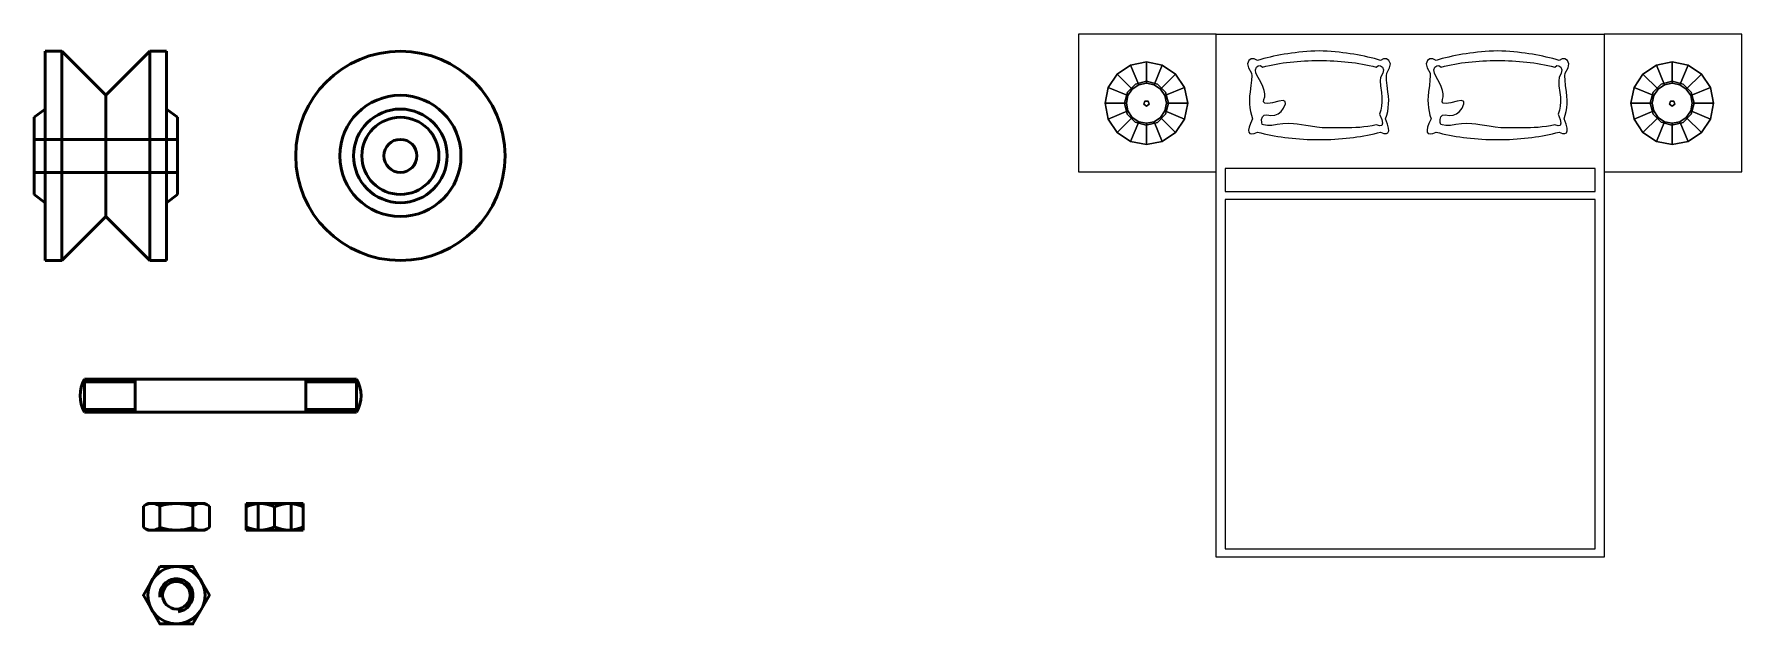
# Model space of a CAD drawing. Header units: millimetres. Extents: x 3377 to 3997, y 977 to 1191.
import ezdxf

# ---------------------------------------------------------------- set-up
doc = ezdxf.new("R2010")
doc.units = ezdxf.units.MM
doc.layers.add('contorno', color=5, linetype='Continuous', lineweight=50)
doc.layers.add('Objetos', color=34, linetype='Continuous', lineweight=13)

msp = doc.modelspace()

# ---------------------------------------------------------------- linework, layer by layer
at = {"layer": 'contorno'}
for p, q in [((3381.01, 1146.87), (3381.01, 1184.87)), ((3381.01, 1184.87), (3387.01, 1184.87)), ((3387.01, 1146.87), (3387.01, 1184.87)), ((3387.01, 1184.87), (3403.01, 1168.87)), ((3419.01, 1184.87), (3403.01, 1168.87)), ((3419.01, 1146.87), (3419.01, 1184.87)), ((3425.01, 1184.87), (3419.01, 1184.87)), ((3425.01, 1146.87), (3425.01, 1184.87)), ((3403.01, 1168.87), (3403.01, 1124.87)), ((3377.01, 1160.87), (3381.01, 1163.87)), ((3377.01, 1146.87), (3377.01, 1160.87)), ((3429.01, 1160.87), (3425.01, 1163.87)), ((3429.01, 1146.87), (3429.01, 1160.87)), ((3429.01, 1152.87), (3377.01, 1152.87)), ((3425.01, 1151.87), (3425.01, 1108.87)), ((3377.01, 1146.87), (3377.01, 1132.87)), ((3381.01, 1146.87), (3381.01, 1108.87)), ((3387.01, 1146.87), (3387.01, 1108.87)), ((3419.01, 1146.87), (3419.01, 1108.87)), ((3429.01, 1146.87), (3429.01, 1132.87)), ((3429.01, 1140.87), (3377.01, 1140.87)), ((3377.01, 1132.87), (3381.01, 1129.87)), ((3429.01, 1132.87), (3425.01, 1129.87)), ((3387.01, 1108.87), (3403.01, 1124.87)), ((3419.01, 1108.87), (3403.01, 1124.87)), ((3381.01, 1108.87), (3387.01, 1108.87)), ((3425.01, 1108.87), (3419.01, 1108.87)), ((3395.3, 1065.76), (3494.08, 1065.76)), ((3395.3, 1065.76), (3395.3, 1053.76)), ((3413.69, 1064.76), (3395.3, 1064.76)), ((3413.69, 1053.76), (3413.69, 1065.76)), ((3475.69, 1053.76), (3475.69, 1065.76)), ((3475.69, 1064.76), (3494.08, 1064.76)), ((3494.08, 1065.76), (3494.08, 1053.76)), ((3413.69, 1054.76), (3395.3, 1054.76)), ((3475.69, 1054.76), (3494.08, 1054.76)), ((3395.3, 1053.76), (3494.08, 1053.76)), ((3416.65, 1019.69), (3418.18, 1020.57)), ((3416.65, 1011.86), (3416.65, 1019.69)), ((3418.18, 1020.57), (3428.65, 1020.57)), ((3422.65, 1011.86), (3422.65, 1019.69)), ((3439.11, 1020.57), (3428.65, 1020.57)), ((3434.65, 1011.86), (3434.65, 1019.69)), ((3440.65, 1019.69), (3439.11, 1020.57)), ((3440.65, 1011.86), (3440.65, 1019.69)), ((3453.93, 1020.57), (3474.72, 1020.57)), ((3453.93, 1010.97), (3453.93, 1020.57)), ((3458.33, 1010.97), (3458.33, 1020.57)), ((3464.33, 1012.16), (3464.33, 1019.39)), ((3470.33, 1010.97), (3470.33, 1020.57)), ((3474.72, 1010.97), (3474.72, 1020.57)), ((3416.65, 1011.86), (3417.41, 1011.42)), ((3417.41, 1011.42), (3418.18, 1010.97)), ((3418.18, 1010.97), (3428.65, 1010.97)), ((3439.11, 1010.97), (3428.65, 1010.97)), ((3440.65, 1011.86), (3439.11, 1010.97)), ((3453.93, 1010.97), (3474.72, 1010.97))]:
    msp.add_line(p, q, dxfattribs=at)
msp.add_lwpolyline([(3422.65, 997.69), (3416.65, 987.29), (3422.65, 976.9), (3434.65, 976.9), (3440.65, 987.29), (3434.65, 997.69)], close=True, dxfattribs=at)
for centre, radius in [((3509.99, 1146.87), 38), ((3509.99, 1146.87), 22), ((3509.99, 1146.87), 17), ((3509.99, 1146.87), 14), ((3509.99, 1146.87), 6), ((3428.65, 987.29), 10.39), ((3428.65, 987.29), 5)]:
    msp.add_circle(centre, radius, dxfattribs=at)
for centre, radius, start, end in [((3405.69, 1059.76), 12, 150, 210), ((3483.69, 1059.76), 12, 330, 30), ((3419.65, 1015.38), 5.25, 98.38933, 115.16798), ((3419.65, 1015.38), 5.25, 55.16798, 81.61067), ((3428.65, 999.79), 20.78, 73.22135, 106.77865), ((3437.65, 1015.38), 5.25, 98.38933, 124.83202), ((3437.65, 1015.38), 5.25, 64.83202, 81.61067), ((3459.13, 1008.57), 12, 64.34109, 115.65891), ((3469.52, 1008.57), 12, 64.34109, 115.65891), ((3419.65, 1016.17), 5.25, 244.83202, 261.61067), ((3419.65, 1016.17), 5.25, 278.38933, 304.83202), ((3428.65, 1031.76), 20.78, 253.22135, 286.77865), ((3437.65, 1016.17), 5.25, 235.16798, 261.61067), ((3437.65, 1016.17), 5.25, 278.38933, 295.16798), ((3459.13, 1022.97), 12, 244.34109, 295.65891), ((3469.52, 1022.97), 12, 244.34109, 295.65891), ((3428.65, 987.29), 6, 276.12736, 186.12736)]:
    msp.add_arc(centre, radius, start, end, dxfattribs=at)
at = {"layer": 'Objetos'}
for p, q in [((3806.16, 1191.08), (3756.16, 1191.08)), ((3756.16, 1191.08), (3756.16, 1141.08)), ((3806.16, 1001.08), (3806.16, 1191.08)), ((3806.16, 1191.08), (3947.06, 1191.08)), ((3806.16, 1141.08), (3806.16, 1191.08)), ((3947.06, 1191.08), (3947.06, 1141.08)), ((3997.06, 1191.08), (3947.06, 1191.08)), ((3947.06, 1191.08), (3947.06, 1001.08)), ((3997.06, 1141.08), (3997.06, 1191.08)), ((3834.86, 1184.32), (3833.5, 1184.14)), ((3836.25, 1184.48), (3834.86, 1184.32)), ((3837.66, 1184.62), (3836.25, 1184.48)), ((3839.09, 1184.74), (3837.66, 1184.62)), ((3840.55, 1184.85), (3839.09, 1184.74)), ((3842.04, 1184.94), (3840.55, 1184.85)), ((3843.55, 1185.02), (3842.04, 1184.94)), ((3845.04, 1184.94), (3843.55, 1185.02)), ((3846.52, 1184.85), (3845.04, 1184.94)), ((3847.97, 1184.74), (3846.52, 1184.85)), ((3849.4, 1184.62), (3847.97, 1184.74)), ((3850.81, 1184.48), (3849.4, 1184.62)), ((3852.19, 1184.32), (3850.81, 1184.48)), ((3853.55, 1184.14), (3852.19, 1184.32)), ((3899.67, 1184.32), (3898.31, 1184.14)), ((3901.05, 1184.48), (3899.67, 1184.32)), ((3902.47, 1184.62), (3901.05, 1184.48)), ((3903.9, 1184.74), (3902.47, 1184.62)), ((3905.36, 1184.85), (3903.9, 1184.74)), ((3906.84, 1184.94), (3905.36, 1184.85)), ((3908.35, 1185.02), (3906.84, 1184.94)), ((3909.85, 1184.94), (3908.35, 1185.02)), ((3911.33, 1184.85), (3909.85, 1184.94)), ((3912.78, 1184.74), (3911.33, 1184.85)), ((3914.21, 1184.62), (3912.78, 1184.74)), ((3915.62, 1184.48), (3914.21, 1184.62)), ((3917, 1184.32), (3915.62, 1184.48)), ((3918.36, 1184.14), (3917, 1184.32)), ((3818.05, 1181.45), (3817.62, 1180.33)), ((3817.62, 1180.33), (3817.95, 1178.83)), ((3817.95, 1178.83), (3819.05, 1176.96)), ((3818.92, 1182.05), (3818.05, 1181.45)), ((3820, 1182.08), (3818.92, 1182.05)), ((3821.24, 1181.52), (3820, 1182.08)), ((3820.41, 1178.12), (3820.8, 1179.08)), ((3820.61, 1176.87), (3820.41, 1178.12)), ((3820.8, 1179.08), (3821.48, 1179.6)), ((3822.36, 1181.85), (3821.24, 1181.52)), ((3821.48, 1179.6), (3822.25, 1179.63)), ((3822.25, 1179.63), (3823.05, 1179.14)), ((3823.49, 1182.17), (3822.36, 1181.85)), ((3823.05, 1179.14), (3824.27, 1179.44)), ((3824.66, 1182.47), (3823.49, 1182.17)), ((3824.27, 1179.44), (3825.5, 1179.71)), ((3825.85, 1182.76), (3824.66, 1182.47)), ((3825.5, 1179.71), (3826.74, 1179.96)), ((3827.06, 1183.03), (3825.85, 1182.76)), ((3826.74, 1179.96), (3827.99, 1180.2)), ((3828.3, 1183.28), (3827.06, 1183.03)), ((3827.99, 1180.2), (3829.24, 1180.41)), ((3829.56, 1183.52), (3828.3, 1183.28)), ((3829.24, 1180.41), (3830.5, 1180.61)), ((3830.85, 1183.75), (3829.56, 1183.52)), ((3830.5, 1180.61), (3831.77, 1180.78)), ((3832.16, 1183.95), (3830.85, 1183.75)), ((3831.77, 1180.78), (3833.04, 1180.94)), ((3833.5, 1184.14), (3832.16, 1183.95)), ((3833.04, 1180.94), (3834.33, 1181.08)), ((3834.33, 1181.08), (3835.62, 1181.19)), ((3835.62, 1181.19), (3836.92, 1181.29)), ((3836.92, 1181.29), (3838.23, 1181.37)), ((3838.23, 1181.37), (3839.54, 1181.44)), ((3839.54, 1181.44), (3840.87, 1181.48)), ((3840.87, 1181.48), (3842.2, 1181.51)), ((3842.2, 1181.51), (3843.55, 1181.52)), ((3843.55, 1181.52), (3844.9, 1181.51)), ((3844.9, 1181.51), (3846.25, 1181.48)), ((3846.25, 1181.48), (3847.58, 1181.44)), ((3847.58, 1181.44), (3848.91, 1181.37)), ((3848.91, 1181.37), (3850.23, 1181.29)), ((3850.23, 1181.29), (3851.55, 1181.19)), ((3851.55, 1181.19), (3852.85, 1181.08)), ((3852.85, 1181.08), (3854.15, 1180.94)), ((3854.89, 1183.95), (3853.55, 1184.14)), ((3854.15, 1180.94), (3855.44, 1180.78)), ((3856.2, 1183.75), (3854.89, 1183.95)), ((3855.44, 1180.78), (3856.73, 1180.61)), ((3857.5, 1183.52), (3856.2, 1183.75)), ((3856.73, 1180.61), (3858, 1180.41)), ((3858.77, 1183.28), (3857.5, 1183.52)), ((3858, 1180.41), (3859.27, 1180.2)), ((3860.01, 1183.03), (3858.77, 1183.28)), ((3859.27, 1180.2), (3860.54, 1179.96)), ((3861.24, 1182.76), (3860.01, 1183.03)), ((3860.54, 1179.96), (3861.79, 1179.71)), ((3862.44, 1182.47), (3861.24, 1182.76)), ((3861.79, 1179.71), (3863.04, 1179.44)), ((3863.62, 1182.17), (3862.44, 1182.47)), ((3863.04, 1179.44), (3864.29, 1179.14)), ((3864.78, 1181.85), (3863.62, 1182.17)), ((3864.29, 1179.14), (3865.08, 1179.63)), ((3865.91, 1181.52), (3864.78, 1181.85)), ((3865.08, 1179.63), (3865.83, 1179.6)), ((3865.83, 1179.6), (3866.54, 1179.08)), ((3866.97, 1182.08), (3865.91, 1181.52)), ((3866.54, 1179.08), (3866.92, 1178.12)), ((3866.92, 1178.12), (3866.7, 1176.87)), ((3867.98, 1182.05), (3866.97, 1182.08)), ((3868.91, 1181.45), (3867.98, 1182.05)), ((3868.1, 1176.96), (3869.16, 1178.83)), ((3869.44, 1180.33), (3868.91, 1181.45)), ((3869.16, 1178.83), (3869.44, 1180.33)), ((3882.86, 1181.45), (3882.43, 1180.33)), ((3882.43, 1180.33), (3882.76, 1178.83)), ((3882.76, 1178.83), (3883.86, 1176.96)), ((3883.73, 1182.05), (3882.86, 1181.45)), ((3884.81, 1182.08), (3883.73, 1182.05)), ((3886.05, 1181.52), (3884.81, 1182.08)), ((3885.22, 1178.12), (3885.61, 1179.08)), ((3885.42, 1176.87), (3885.22, 1178.12)), ((3885.61, 1179.08), (3886.29, 1179.6)), ((3887.16, 1181.85), (3886.05, 1181.52)), ((3886.29, 1179.6), (3887.06, 1179.63)), ((3887.06, 1179.63), (3887.86, 1179.14)), ((3888.3, 1182.17), (3887.16, 1181.85)), ((3887.86, 1179.14), (3889.08, 1179.44)), ((3889.47, 1182.47), (3888.3, 1182.17)), ((3889.08, 1179.44), (3890.31, 1179.71)), ((3890.66, 1182.76), (3889.47, 1182.47)), ((3890.31, 1179.71), (3891.55, 1179.96)), ((3891.87, 1183.03), (3890.66, 1182.76)), ((3891.55, 1179.96), (3892.79, 1180.2)), ((3893.11, 1183.28), (3891.87, 1183.03)), ((3892.79, 1180.2), (3894.05, 1180.41)), ((3894.37, 1183.52), (3893.11, 1183.28)), ((3894.05, 1180.41), (3895.31, 1180.61)), ((3895.66, 1183.75), (3894.37, 1183.52)), ((3895.31, 1180.61), (3896.57, 1180.78)), ((3896.97, 1183.95), (3895.66, 1183.75)), ((3896.57, 1180.78), (3897.85, 1180.94)), ((3898.31, 1184.14), (3896.97, 1183.95)), ((3897.85, 1180.94), (3899.13, 1181.08)), ((3899.13, 1181.08), (3900.43, 1181.19)), ((3900.43, 1181.19), (3901.73, 1181.29)), ((3901.73, 1181.29), (3903.03, 1181.37)), ((3903.03, 1181.37), (3904.35, 1181.44)), ((3904.35, 1181.44), (3905.68, 1181.48)), ((3905.68, 1181.48), (3907.01, 1181.51)), ((3907.01, 1181.51), (3908.35, 1181.52)), ((3908.35, 1181.52), (3909.71, 1181.51)), ((3909.71, 1181.51), (3911.05, 1181.48)), ((3911.05, 1181.48), (3912.39, 1181.44)), ((3912.39, 1181.44), (3913.72, 1181.37)), ((3913.72, 1181.37), (3915.04, 1181.29)), ((3915.04, 1181.29), (3916.36, 1181.19)), ((3916.36, 1181.19), (3917.66, 1181.08)), ((3917.66, 1181.08), (3918.96, 1180.94)), ((3919.7, 1183.95), (3918.36, 1184.14)), ((3918.96, 1180.94), (3920.25, 1180.78)), ((3921.01, 1183.75), (3919.7, 1183.95)), ((3920.25, 1180.78), (3921.53, 1180.61)), ((3922.31, 1183.52), (3921.01, 1183.75)), ((3921.53, 1180.61), (3922.81, 1180.41)), ((3923.57, 1183.28), (3922.31, 1183.52)), ((3922.81, 1180.41), (3924.08, 1180.2)), ((3924.82, 1183.03), (3923.57, 1183.28)), ((3924.08, 1180.2), (3925.35, 1179.96)), ((3926.05, 1182.76), (3924.82, 1183.03)), ((3925.35, 1179.96), (3926.6, 1179.71)), ((3927.25, 1182.47), (3926.05, 1182.76)), ((3926.6, 1179.71), (3927.85, 1179.44)), ((3928.43, 1182.17), (3927.25, 1182.47)), ((3927.85, 1179.44), (3929.1, 1179.14)), ((3929.59, 1181.85), (3928.43, 1182.17)), ((3929.1, 1179.14), (3929.89, 1179.63)), ((3930.72, 1181.52), (3929.59, 1181.85)), ((3929.89, 1179.63), (3930.64, 1179.6)), ((3930.64, 1179.6), (3931.35, 1179.08)), ((3931.78, 1182.08), (3930.72, 1181.52)), ((3931.35, 1179.08), (3931.73, 1178.12)), ((3931.73, 1178.12), (3931.51, 1176.87)), ((3932.79, 1182.05), (3931.78, 1182.08)), ((3933.72, 1181.45), (3932.79, 1182.05)), ((3932.91, 1176.96), (3933.97, 1178.83)), ((3934.25, 1180.33), (3933.72, 1181.45)), ((3933.97, 1178.83), (3934.25, 1180.33)), ((3818.81, 1172.47), (3818.49, 1170.08)), ((3819.01, 1174.41), (3818.81, 1172.47)), ((3819.09, 1175.9), (3819.01, 1174.41)), ((3819.05, 1176.96), (3819.09, 1175.9)), ((3821.43, 1175.33), (3820.61, 1176.87)), ((3822.4, 1173.62), (3821.43, 1175.33)), ((3823.12, 1172.06), (3822.4, 1173.62)), ((3823.59, 1170.65), (3823.12, 1172.06)), ((3865.91, 1175.33), (3865.77, 1174.14)), ((3865.77, 1174.14), (3865.85, 1172.31)), ((3865.85, 1172.31), (3866.16, 1169.83)), ((3866.7, 1176.87), (3865.91, 1175.33)), ((3867.99, 1175.9), (3868.1, 1176.96)), ((3868.04, 1174.41), (3867.99, 1175.9)), ((3868.22, 1172.47), (3868.04, 1174.41)), ((3868.54, 1170.08), (3868.22, 1172.47)), ((3883.62, 1172.47), (3883.3, 1170.08)), ((3883.82, 1174.41), (3883.62, 1172.47)), ((3883.9, 1175.9), (3883.82, 1174.41)), ((3883.86, 1176.96), (3883.9, 1175.9)), ((3886.24, 1175.33), (3885.42, 1176.87)), ((3887.21, 1173.62), (3886.24, 1175.33)), ((3887.93, 1172.06), (3887.21, 1173.62)), ((3888.4, 1170.65), (3887.93, 1172.06)), ((3930.72, 1175.33), (3930.58, 1174.14)), ((3930.58, 1174.14), (3930.66, 1172.31)), ((3930.66, 1172.31), (3930.97, 1169.83)), ((3931.51, 1176.87), (3930.72, 1175.33)), ((3932.8, 1175.9), (3932.91, 1176.96)), ((3932.85, 1174.41), (3932.8, 1175.9)), ((3933.03, 1172.47), (3932.85, 1174.41)), ((3933.35, 1170.08), (3933.03, 1172.47)), ((3818.33, 1168.6), (3818.26, 1167.14)), ((3818.26, 1167.14), (3818.3, 1165.72)), ((3818.3, 1165.72), (3818.43, 1164.32)), ((3818.49, 1170.08), (3818.33, 1168.6)), ((3823.38, 1166.46), (3823.55, 1167.33)), ((3823.83, 1165.96), (3823.38, 1166.46)), ((3823.55, 1167.33), (3823.81, 1168.29)), ((3823.82, 1169.39), (3823.59, 1170.65)), ((3823.81, 1168.29), (3823.82, 1169.39)), ((3824.91, 1165.83), (3823.83, 1165.96)), ((3826.61, 1166.08), (3824.91, 1165.83)), ((3828.93, 1166.71), (3826.61, 1166.08)), ((3830.47, 1166.97), (3828.93, 1166.71)), ((3831.28, 1166.63), (3830.47, 1166.97)), ((3830.67, 1164.21), (3831.34, 1165.71)), ((3831.34, 1165.71), (3831.28, 1166.63)), ((3866.16, 1169.83), (3866.35, 1168.17)), ((3866.38, 1166.55), (3866.26, 1164.97)), ((3866.35, 1168.17), (3866.38, 1166.55)), ((3868.73, 1168.6), (3868.54, 1170.08)), ((3868.69, 1164.32), (3868.81, 1165.72)), ((3868.82, 1167.14), (3868.73, 1168.6)), ((3868.81, 1165.72), (3868.82, 1167.14)), ((3883.14, 1168.6), (3883.07, 1167.14)), ((3883.07, 1167.14), (3883.11, 1165.72)), ((3883.11, 1165.72), (3883.24, 1164.32)), ((3883.3, 1170.08), (3883.14, 1168.6)), ((3888.19, 1166.46), (3888.36, 1167.33)), ((3888.64, 1165.96), (3888.19, 1166.46)), ((3888.36, 1167.33), (3888.62, 1168.29)), ((3888.63, 1169.39), (3888.4, 1170.65)), ((3888.62, 1168.29), (3888.63, 1169.39)), ((3889.72, 1165.83), (3888.64, 1165.96)), ((3891.42, 1166.08), (3889.72, 1165.83)), ((3893.73, 1166.71), (3891.42, 1166.08)), ((3895.28, 1166.97), (3893.73, 1166.71)), ((3896.09, 1166.63), (3895.28, 1166.97)), ((3895.48, 1164.21), (3896.15, 1165.71)), ((3896.15, 1165.71), (3896.09, 1166.63)), ((3930.97, 1169.83), (3931.16, 1168.17)), ((3931.19, 1166.55), (3931.07, 1164.97)), ((3931.16, 1168.17), (3931.19, 1166.55)), ((3933.54, 1168.6), (3933.35, 1170.08)), ((3933.5, 1164.32), (3933.62, 1165.72)), ((3933.63, 1167.14), (3933.54, 1168.6)), ((3933.62, 1165.72), (3933.63, 1167.14)), ((3818.43, 1164.32), (3818.66, 1162.94)), ((3818.66, 1162.94), (3819, 1161.6)), ((3819.43, 1160.27), (3818.66, 1158.6)), ((3819, 1161.6), (3819.43, 1160.27)), ((3822.68, 1160.02), (3822.97, 1161.06)), ((3822.71, 1158.94), (3822.68, 1160.02)), ((3822.97, 1161.06), (3823.59, 1161.65)), ((3823.59, 1161.65), (3824.55, 1161.77)), ((3824.55, 1161.77), (3826.08, 1161.51)), ((3826.08, 1161.51), (3827.45, 1161.62)), ((3827.45, 1161.62), (3828.67, 1162.11)), ((3828.67, 1162.11), (3829.74, 1162.97)), ((3829.74, 1162.97), (3830.67, 1164.21)), ((3865.98, 1163.44), (3865.54, 1161.96)), ((3865.54, 1161.96), (3866.3, 1160.04)), ((3866.26, 1164.97), (3865.98, 1163.44)), ((3866.3, 1160.04), (3866.57, 1158.7)), ((3867.73, 1160.27), (3868.15, 1161.6)), ((3867.73, 1160.27), (3867.73, 1160.27)), ((3868.4, 1158.43), (3867.73, 1160.27)), ((3868.15, 1161.6), (3868.48, 1162.94)), ((3868.48, 1162.94), (3868.69, 1164.32)), ((3883.24, 1164.32), (3883.47, 1162.94)), ((3884.24, 1160.27), (3883.46, 1158.6)), ((3883.47, 1162.94), (3883.81, 1161.6)), ((3883.81, 1161.6), (3884.24, 1160.27)), ((3887.49, 1160.02), (3887.78, 1161.06)), ((3887.51, 1158.94), (3887.49, 1160.02)), ((3887.78, 1161.06), (3888.4, 1161.65)), ((3888.4, 1161.65), (3889.36, 1161.77)), ((3889.36, 1161.77), (3890.89, 1161.51)), ((3890.89, 1161.51), (3892.26, 1161.62)), ((3892.26, 1161.62), (3893.48, 1162.11)), ((3893.48, 1162.11), (3894.55, 1162.97)), ((3894.55, 1162.97), (3895.48, 1164.21)), ((3930.79, 1163.44), (3930.35, 1161.96)), ((3930.35, 1161.96), (3931.11, 1160.04)), ((3931.07, 1164.97), (3930.79, 1163.44)), ((3931.11, 1160.04), (3931.37, 1158.7)), ((3932.53, 1160.27), (3932.96, 1161.6)), ((3933.21, 1158.43), (3932.53, 1160.27)), ((3932.53, 1160.27), (3932.53, 1160.27)), ((3932.96, 1161.6), (3933.28, 1162.94)), ((3933.28, 1162.94), (3933.5, 1164.32)), ((3818.17, 1157.24), (3817.96, 1156.18)), ((3817.96, 1156.18), (3818.04, 1155.44)), ((3818.04, 1155.44), (3818.4, 1155)), ((3818.66, 1158.6), (3818.17, 1157.24)), ((3818.4, 1155), (3819.06, 1154.87)), ((3819.06, 1154.87), (3820, 1155.04)), ((3820, 1155.04), (3821.24, 1155.52)), ((3821.24, 1155.52), (3822.42, 1155.21)), ((3822.42, 1155.21), (3823.61, 1154.92)), ((3822.94, 1158.3), (3822.71, 1158.94)), ((3823.43, 1158.09), (3822.94, 1158.3)), ((3824.8, 1157.85), (3823.43, 1158.09)), ((3823.61, 1154.92), (3824.82, 1154.65)), ((3826.44, 1157.9), (3824.8, 1157.85)), ((3824.82, 1154.65), (3826.05, 1154.39)), ((3826.05, 1154.39), (3827.29, 1154.15)), ((3828.36, 1158.21), (3826.44, 1157.9)), ((3827.29, 1154.15), (3828.56, 1153.94)), ((3830.43, 1158.53), (3828.36, 1158.21)), ((3828.56, 1153.94), (3829.83, 1153.74)), ((3829.83, 1153.74), (3831.13, 1153.55)), ((3832.38, 1158.6), (3830.43, 1158.53)), ((3831.13, 1153.55), (3832.44, 1153.39)), ((3834.24, 1158.46), (3832.38, 1158.6)), ((3832.44, 1153.39), (3833.77, 1153.25)), ((3835.65, 1158.34), (3834.24, 1158.46)), ((3837.17, 1158.17), (3835.65, 1158.34)), ((3838.79, 1157.94), (3837.17, 1158.17)), ((3840.48, 1157.65), (3838.79, 1157.94)), ((3842.69, 1157.29), (3840.48, 1157.65)), ((3844.69, 1157.09), (3842.69, 1157.29)), ((3846.48, 1157.02), (3844.69, 1157.09)), ((3848.06, 1157.02), (3846.48, 1157.02)), ((3849.61, 1157.03), (3848.06, 1157.02)), ((3851.12, 1157.03), (3849.61, 1157.03)), ((3852.61, 1157.04), (3851.12, 1157.03)), ((3854.06, 1157.06), (3852.61, 1157.04)), ((3853.37, 1153.25), (3854.7, 1153.39)), ((3855.48, 1157.09), (3854.06, 1157.06)), ((3854.7, 1153.39), (3856.02, 1153.55)), ((3856.9, 1157.14), (3855.48, 1157.09)), ((3856.02, 1153.55), (3857.31, 1153.74)), ((3858.33, 1157.23), (3856.9, 1157.14)), ((3857.31, 1153.74), (3858.59, 1153.94)), ((3859.79, 1157.38), (3858.33, 1157.23)), ((3858.59, 1153.94), (3859.86, 1154.15)), ((3861.27, 1157.56), (3859.79, 1157.38)), ((3859.86, 1154.15), (3861.1, 1154.39)), ((3861.1, 1154.39), (3862.33, 1154.65)), ((3862.77, 1157.8), (3861.27, 1157.56)), ((3862.33, 1154.65), (3863.54, 1154.92)), ((3864.29, 1158.09), (3862.77, 1157.8)), ((3863.54, 1154.92), (3864.74, 1155.21)), ((3865.56, 1157.73), (3864.29, 1158.09)), ((3864.74, 1155.21), (3865.91, 1155.52)), ((3866.32, 1157.93), (3865.56, 1157.73)), ((3865.91, 1155.52), (3867.12, 1155.05)), ((3866.57, 1158.7), (3866.32, 1157.93)), ((3867.12, 1155.05), (3868, 1154.95)), ((3868, 1154.95), (3868.57, 1155.24)), ((3868.77, 1156.98), (3868.4, 1158.43)), ((3868.57, 1155.24), (3868.83, 1155.92)), ((3868.83, 1155.92), (3868.77, 1156.98)), ((3882.97, 1157.24), (3882.77, 1156.18)), ((3882.77, 1156.18), (3882.85, 1155.44)), ((3882.85, 1155.44), (3883.21, 1155)), ((3883.46, 1158.6), (3882.97, 1157.24)), ((3883.21, 1155), (3883.87, 1154.87)), ((3883.87, 1154.87), (3884.81, 1155.04)), ((3884.81, 1155.04), (3886.05, 1155.52)), ((3886.05, 1155.52), (3887.23, 1155.21)), ((3887.23, 1155.21), (3888.42, 1154.92)), ((3887.75, 1158.3), (3887.51, 1158.94)), ((3888.24, 1158.09), (3887.75, 1158.3)), ((3889.61, 1157.85), (3888.24, 1158.09)), ((3888.42, 1154.92), (3889.63, 1154.65)), ((3891.25, 1157.9), (3889.61, 1157.85)), ((3889.63, 1154.65), (3890.86, 1154.39)), ((3890.86, 1154.39), (3892.1, 1154.15)), ((3893.17, 1158.21), (3891.25, 1157.9)), ((3892.1, 1154.15), (3893.36, 1153.94)), ((3895.24, 1158.53), (3893.17, 1158.21)), ((3893.36, 1153.94), (3894.64, 1153.74)), ((3894.64, 1153.74), (3895.94, 1153.55)), ((3897.19, 1158.6), (3895.24, 1158.53)), ((3895.94, 1153.55), (3897.25, 1153.39)), ((3899.04, 1158.46), (3897.19, 1158.6)), ((3897.25, 1153.39), (3898.58, 1153.25)), ((3900.46, 1158.34), (3899.04, 1158.46)), ((3901.98, 1158.17), (3900.46, 1158.34)), ((3903.6, 1157.94), (3901.98, 1158.17)), ((3905.29, 1157.65), (3903.6, 1157.94)), ((3907.5, 1157.29), (3905.29, 1157.65)), ((3909.5, 1157.09), (3907.5, 1157.29)), ((3911.29, 1157.02), (3909.5, 1157.09)), ((3912.87, 1157.02), (3911.29, 1157.02)), ((3914.42, 1157.03), (3912.87, 1157.02)), ((3915.93, 1157.03), (3914.42, 1157.03)), ((3917.41, 1157.04), (3915.93, 1157.03)), ((3918.87, 1157.06), (3917.41, 1157.04)), ((3918.18, 1153.25), (3919.51, 1153.39)), ((3920.29, 1157.09), (3918.87, 1157.06)), ((3919.51, 1153.39), (3920.83, 1153.55)), ((3921.7, 1157.14), (3920.29, 1157.09)), ((3920.83, 1153.55), (3922.12, 1153.74)), ((3923.14, 1157.23), (3921.7, 1157.14)), ((3922.12, 1153.74), (3923.4, 1153.94)), ((3924.6, 1157.38), (3923.14, 1157.23)), ((3923.4, 1153.94), (3924.67, 1154.15)), ((3926.08, 1157.56), (3924.6, 1157.38)), ((3924.67, 1154.15), (3925.91, 1154.39)), ((3925.91, 1154.39), (3927.14, 1154.65)), ((3927.58, 1157.8), (3926.08, 1157.56)), ((3927.14, 1154.65), (3928.35, 1154.92)), ((3929.1, 1158.09), (3927.58, 1157.8)), ((3928.35, 1154.92), (3929.54, 1155.21)), ((3930.37, 1157.73), (3929.1, 1158.09)), ((3929.54, 1155.21), (3930.72, 1155.52)), ((3931.13, 1157.93), (3930.37, 1157.73)), ((3930.72, 1155.52), (3931.93, 1155.05)), ((3931.37, 1158.7), (3931.13, 1157.93)), ((3931.93, 1155.05), (3932.81, 1154.95)), ((3932.81, 1154.95), (3933.38, 1155.24)), ((3933.58, 1156.98), (3933.21, 1158.43)), ((3933.38, 1155.24), (3933.64, 1155.92)), ((3933.64, 1155.92), (3933.58, 1156.98)), ((3833.77, 1153.25), (3835.12, 1153.12)), ((3835.12, 1153.12), (3836.48, 1153.02)), ((3836.48, 1153.02), (3837.86, 1152.93)), ((3837.86, 1152.93), (3839.26, 1152.86)), ((3839.26, 1152.86), (3840.67, 1152.81)), ((3840.67, 1152.81), (3842.1, 1152.79)), ((3842.1, 1152.79), (3843.55, 1152.78)), ((3843.55, 1152.78), (3845, 1152.79)), ((3845, 1152.79), (3846.44, 1152.81)), ((3846.44, 1152.81), (3847.86, 1152.86)), ((3847.86, 1152.86), (3849.27, 1152.93)), ((3849.27, 1152.93), (3850.65, 1153.02)), ((3850.65, 1153.02), (3852.02, 1153.12)), ((3852.02, 1153.12), (3853.37, 1153.25)), ((3898.58, 1153.25), (3899.93, 1153.12)), ((3899.93, 1153.12), (3901.29, 1153.02)), ((3901.29, 1153.02), (3902.67, 1152.93)), ((3902.67, 1152.93), (3904.06, 1152.86)), ((3904.06, 1152.86), (3905.48, 1152.81)), ((3905.48, 1152.81), (3906.91, 1152.79)), ((3906.91, 1152.79), (3908.35, 1152.78)), ((3908.35, 1152.78), (3909.81, 1152.79)), ((3909.81, 1152.79), (3911.25, 1152.81)), ((3911.25, 1152.81), (3912.67, 1152.86)), ((3912.67, 1152.86), (3914.08, 1152.93)), ((3914.08, 1152.93), (3915.46, 1153.02)), ((3915.46, 1153.02), (3916.83, 1153.12)), ((3916.83, 1153.12), (3918.18, 1153.25)), ((3756.16, 1141.08), (3806.16, 1141.08)), ((3943.75, 1142.34), (3809.47, 1142.34)), ((3809.47, 1142.34), (3809.47, 1133.91)), ((3943.75, 1133.91), (3943.75, 1142.34)), ((3947.06, 1141.08), (3997.06, 1141.08)), ((3809.47, 1133.91), (3943.75, 1133.91)), ((3943.75, 1131.03), (3809.47, 1131.03)), ((3809.47, 1131.03), (3809.47, 1004.14)), ((3943.75, 1004.14), (3943.75, 1131.03)), ((3947.06, 1001.08), (3806.16, 1001.08)), ((3809.47, 1004.14), (3943.75, 1004.14))]:
    msp.add_line(p, q, dxfattribs=at)
for points in [[(3775.74, 1171.11, 32.49), (3770.27, 1176.58, 18), (3775.14, 1179.83, 18), (3778.1, 1172.68, 32.49)], [(3778.1, 1172.68, 32.49), (3775.14, 1179.83, 18), (3770.27, 1176.58, 18), (3775.74, 1171.11, 32.49)], [(3778.1, 1172.68, 32.49), (3775.14, 1179.83, 18), (3780.88, 1180.97, 18), (3780.88, 1173.23, 32.49)], [(3780.88, 1173.23, 32.49), (3780.88, 1180.97, 18), (3775.14, 1179.83, 18), (3778.1, 1172.68, 32.49)], [(3780.88, 1173.23, 32.49), (3780.88, 1180.97, 18), (3786.62, 1179.83, 18), (3783.65, 1172.68, 32.49)], [(3783.65, 1172.68, 32.49), (3786.62, 1179.83, 18), (3780.88, 1180.97, 18), (3780.88, 1173.23, 32.49)], [(3783.65, 1172.68, 32.49), (3786.62, 1179.83, 18), (3791.48, 1176.58, 18), (3786.01, 1171.11, 32.49)], [(3786.01, 1171.11, 32.49), (3791.48, 1176.58, 18), (3786.62, 1179.83, 18), (3783.65, 1172.68, 32.49)], [(3968.99, 1172.68, 32.49), (3966.03, 1179.83, 18), (3961.16, 1176.58, 18), (3966.64, 1171.11, 32.49)], [(3966.64, 1171.11, 32.49), (3961.16, 1176.58, 18), (3966.03, 1179.83, 18), (3968.99, 1172.68, 32.49)], [(3971.77, 1173.23, 32.49), (3971.77, 1180.97, 18), (3966.03, 1179.83, 18), (3968.99, 1172.68, 32.49)], [(3968.99, 1172.68, 32.49), (3966.03, 1179.83, 18), (3971.77, 1180.97, 18), (3971.77, 1173.23, 32.49)], [(3974.55, 1172.68, 32.49), (3977.51, 1179.83, 18), (3971.77, 1180.97, 18), (3971.77, 1173.23, 32.49)], [(3971.77, 1173.23, 32.49), (3971.77, 1180.97, 18), (3977.51, 1179.83, 18), (3974.55, 1172.68, 32.49)], [(3976.9, 1171.11, 32.49), (3982.38, 1176.58, 18), (3977.51, 1179.83, 18), (3974.55, 1172.68, 32.49)], [(3974.55, 1172.68, 32.49), (3977.51, 1179.83, 18), (3982.38, 1176.58, 18), (3976.9, 1171.11, 32.49)], [(3774.17, 1168.75, 32.49), (3767.02, 1171.71, 18), (3770.27, 1176.58, 18), (3775.74, 1171.11, 32.49)], [(3775.74, 1171.11, 32.49), (3770.27, 1176.58, 18), (3767.02, 1171.71, 18), (3774.17, 1168.75, 32.49)], [(3776.92, 1172.92, 3), (3773.97, 1170.02, 3), (3773.97, 1170.02), (3776.92, 1172.92)], [(3780.92, 1173.97, 3), (3776.92, 1172.92, 3), (3776.92, 1172.92), (3780.92, 1173.97)], [(3784.91, 1172.88, 3), (3780.92, 1173.97, 3), (3780.92, 1173.97), (3784.91, 1172.88)], [(3787.82, 1169.95, 3), (3784.91, 1172.88, 3), (3784.91, 1172.88), (3787.82, 1169.95)], [(3786.01, 1171.11, 32.49), (3791.48, 1176.58, 18), (3794.73, 1171.71, 18), (3787.58, 1168.75, 32.49)], [(3787.58, 1168.75, 32.49), (3794.73, 1171.71, 18), (3791.48, 1176.58, 18), (3786.01, 1171.11, 32.49)], [(3966.64, 1171.11, 32.49), (3961.16, 1176.58, 18), (3957.91, 1171.71, 18), (3965.06, 1168.75, 32.49)], [(3965.06, 1168.75, 32.49), (3957.91, 1171.71, 18), (3961.16, 1176.58, 18), (3966.64, 1171.11, 32.49)], [(3967.81, 1172.92, 3), (3964.87, 1170.02, 3), (3964.87, 1170.02), (3967.81, 1172.92)], [(3971.81, 1173.97, 3), (3967.81, 1172.92, 3), (3967.81, 1172.92), (3971.81, 1173.97)], [(3975.8, 1172.88, 3), (3971.81, 1173.97, 3), (3971.81, 1173.97), (3975.8, 1172.88)], [(3978.71, 1169.95, 3), (3975.8, 1172.88, 3), (3975.8, 1172.88), (3978.71, 1169.95)], [(3978.48, 1168.75, 32.49), (3985.63, 1171.71, 18), (3982.38, 1176.58, 18), (3976.9, 1171.11, 32.49)], [(3976.9, 1171.11, 32.49), (3982.38, 1176.58, 18), (3985.63, 1171.71, 18), (3978.48, 1168.75, 32.49)], [(3773.62, 1165.97, 32.49), (3765.88, 1165.97, 18), (3767.02, 1171.71, 18), (3774.17, 1168.75, 32.49)], [(3774.17, 1168.75, 32.49), (3767.02, 1171.71, 18), (3765.88, 1165.97, 18), (3773.62, 1165.97, 32.49)], [(3774.17, 1163.2, 32.49), (3767.02, 1160.23, 18), (3765.88, 1165.97, 18), (3773.62, 1165.97, 32.49)], [(3773.62, 1165.97, 32.49), (3765.88, 1165.97, 18), (3767.02, 1160.23, 18), (3774.17, 1163.2, 32.49)], [(3773.97, 1170.02, 3), (3772.88, 1166.03, 3), (3772.88, 1166.03), (3773.97, 1170.02)], [(3772.88, 1166.03, 3), (3773.92, 1162.03, 3), (3773.92, 1162.03), (3772.88, 1166.03)], [(3780.29, 1166.79, 20), (3779.92, 1165.67, 20), (3779.92, 1165.67, 3), (3780.29, 1166.79, 3)], [(3781.47, 1166.78, 20), (3780.29, 1166.79, 20), (3780.29, 1166.79, 3), (3781.47, 1166.78, 3)], [(3781.83, 1165.66, 20), (3781.47, 1166.78, 20), (3781.47, 1166.78, 3), (3781.83, 1165.66, 3)], [(3787.58, 1168.75, 32.49), (3794.73, 1171.71, 18), (3795.88, 1165.97, 18), (3788.14, 1165.97, 32.49)], [(3788.14, 1165.97, 32.49), (3795.88, 1165.97, 18), (3794.73, 1171.71, 18), (3787.58, 1168.75, 32.49)], [(3788.14, 1165.97, 32.49), (3795.88, 1165.97, 18), (3794.73, 1160.23, 18), (3787.58, 1163.2, 32.49)], [(3787.58, 1163.2, 32.49), (3794.73, 1160.23, 18), (3795.88, 1165.97, 18), (3788.14, 1165.97, 32.49)], [(3787.8, 1161.96, 3), (3788.88, 1165.95, 3), (3788.88, 1165.95), (3787.8, 1161.96)], [(3788.88, 1165.95, 3), (3787.82, 1169.95, 3), (3787.82, 1169.95), (3788.88, 1165.95)], [(3965.06, 1168.75, 32.49), (3957.91, 1171.71, 18), (3956.77, 1165.97, 18), (3964.51, 1165.97, 32.49)], [(3964.51, 1165.97, 32.49), (3956.77, 1165.97, 18), (3957.91, 1171.71, 18), (3965.06, 1168.75, 32.49)], [(3964.51, 1165.97, 32.49), (3956.77, 1165.97, 18), (3957.91, 1160.23, 18), (3965.06, 1163.2, 32.49)], [(3965.06, 1163.2, 32.49), (3957.91, 1160.23, 18), (3956.77, 1165.97, 18), (3964.51, 1165.97, 32.49)], [(3964.87, 1170.02, 3), (3963.77, 1166.03, 3), (3963.77, 1166.03), (3964.87, 1170.02)], [(3963.77, 1166.03, 3), (3964.81, 1162.03, 3), (3964.81, 1162.03), (3963.77, 1166.03)], [(3971.19, 1166.79, 20), (3970.82, 1165.67, 20), (3970.82, 1165.67, 3), (3971.19, 1166.79, 3)], [(3972.36, 1166.78, 20), (3971.19, 1166.79, 20), (3971.19, 1166.79, 3), (3972.36, 1166.78, 3)], [(3972.72, 1165.66, 20), (3972.36, 1166.78, 20), (3972.36, 1166.78, 3), (3972.72, 1165.66, 3)], [(3979.03, 1165.97, 32.49), (3986.77, 1165.97, 18), (3985.63, 1171.71, 18), (3978.48, 1168.75, 32.49)], [(3978.48, 1168.75, 32.49), (3985.63, 1171.71, 18), (3986.77, 1165.97, 18), (3979.03, 1165.97, 32.49)], [(3978.48, 1163.2, 32.49), (3985.63, 1160.23, 18), (3986.77, 1165.97, 18), (3979.03, 1165.97, 32.49)], [(3979.03, 1165.97, 32.49), (3986.77, 1165.97, 18), (3985.63, 1160.23, 18), (3978.48, 1163.2, 32.49)], [(3978.69, 1161.96, 3), (3979.77, 1165.95, 3), (3979.77, 1165.95), (3978.69, 1161.96)], [(3979.77, 1165.95, 3), (3978.71, 1169.95, 3), (3978.71, 1169.95), (3979.77, 1165.95)], [(3775.74, 1160.84, 32.49), (3770.27, 1155.37, 18), (3767.02, 1160.23, 18), (3774.17, 1163.2, 32.49)], [(3774.17, 1163.2, 32.49), (3767.02, 1160.23, 18), (3770.27, 1155.37, 18), (3775.74, 1160.84, 32.49)], [(3778.1, 1159.27, 32.49), (3775.14, 1152.12, 18), (3770.27, 1155.37, 18), (3775.74, 1160.84, 32.49)], [(3775.74, 1160.84, 32.49), (3770.27, 1155.37, 18), (3775.14, 1152.12, 18), (3778.1, 1159.27, 32.49)], [(3773.92, 1162.03, 3), (3776.81, 1159.08, 3), (3776.81, 1159.08), (3773.92, 1162.03)], [(3779.92, 1165.67, 20), (3780.87, 1164.97, 20), (3780.87, 1164.97, 3), (3779.92, 1165.67, 3)], [(3780.87, 1164.97, 20), (3781.83, 1165.66, 20), (3781.83, 1165.66, 3), (3780.87, 1164.97, 3)], [(3786.01, 1160.84, 32.49), (3791.48, 1155.37, 18), (3786.62, 1152.12, 18), (3783.65, 1159.27, 32.49)], [(3783.65, 1159.27, 32.49), (3786.62, 1152.12, 18), (3791.48, 1155.37, 18), (3786.01, 1160.84, 32.49)], [(3784.87, 1159.04, 3), (3787.8, 1161.96, 3), (3787.8, 1161.96), (3784.87, 1159.04)], [(3787.58, 1163.2, 32.49), (3794.73, 1160.23, 18), (3791.48, 1155.37, 18), (3786.01, 1160.84, 32.49)], [(3786.01, 1160.84, 32.49), (3791.48, 1155.37, 18), (3794.73, 1160.23, 18), (3787.58, 1163.2, 32.49)], [(3965.06, 1163.2, 32.49), (3957.91, 1160.23, 18), (3961.16, 1155.37, 18), (3966.64, 1160.84, 32.49)], [(3966.64, 1160.84, 32.49), (3961.16, 1155.37, 18), (3957.91, 1160.23, 18), (3965.06, 1163.2, 32.49)], [(3966.64, 1160.84, 32.49), (3961.16, 1155.37, 18), (3966.03, 1152.12, 18), (3968.99, 1159.27, 32.49)], [(3968.99, 1159.27, 32.49), (3966.03, 1152.12, 18), (3961.16, 1155.37, 18), (3966.64, 1160.84, 32.49)], [(3964.81, 1162.03, 3), (3967.71, 1159.08, 3), (3967.71, 1159.08), (3964.81, 1162.03)], [(3970.82, 1165.67, 20), (3971.76, 1164.97, 20), (3971.76, 1164.97, 3), (3970.82, 1165.67, 3)], [(3971.76, 1164.97, 20), (3972.72, 1165.66, 20), (3972.72, 1165.66, 3), (3971.76, 1164.97, 3)], [(3974.55, 1159.27, 32.49), (3977.51, 1152.12, 18), (3982.38, 1155.37, 18), (3976.9, 1160.84, 32.49)], [(3976.9, 1160.84, 32.49), (3982.38, 1155.37, 18), (3977.51, 1152.12, 18), (3974.55, 1159.27, 32.49)], [(3975.76, 1159.04, 3), (3978.69, 1161.96, 3), (3978.69, 1161.96), (3975.76, 1159.04)], [(3976.9, 1160.84, 32.49), (3982.38, 1155.37, 18), (3985.63, 1160.23, 18), (3978.48, 1163.2, 32.49)], [(3978.48, 1163.2, 32.49), (3985.63, 1160.23, 18), (3982.38, 1155.37, 18), (3976.9, 1160.84, 32.49)], [(3780.88, 1158.71, 32.49), (3780.88, 1150.97, 18), (3775.14, 1152.12, 18), (3778.1, 1159.27, 32.49)], [(3778.1, 1159.27, 32.49), (3775.14, 1152.12, 18), (3780.88, 1150.97, 18), (3780.88, 1158.71, 32.49)], [(3776.81, 1159.08, 3), (3780.8, 1157.97, 3), (3780.8, 1157.97), (3776.81, 1159.08)], [(3780.8, 1157.97, 3), (3784.87, 1159.04, 3), (3784.87, 1159.04), (3780.8, 1157.97)], [(3783.65, 1159.27, 32.49), (3786.62, 1152.12, 18), (3780.88, 1150.97, 18), (3780.88, 1158.71, 32.49)], [(3780.88, 1158.71, 32.49), (3780.88, 1150.97, 18), (3786.62, 1152.12, 18), (3783.65, 1159.27, 32.49)], [(3968.99, 1159.27, 32.49), (3966.03, 1152.12, 18), (3971.77, 1150.97, 18), (3971.77, 1158.71, 32.49)], [(3971.77, 1158.71, 32.49), (3971.77, 1150.97, 18), (3966.03, 1152.12, 18), (3968.99, 1159.27, 32.49)], [(3967.71, 1159.08, 3), (3971.69, 1157.97, 3), (3971.69, 1157.97), (3967.71, 1159.08)], [(3971.69, 1157.97, 3), (3975.76, 1159.04, 3), (3975.76, 1159.04), (3971.69, 1157.97)], [(3971.77, 1158.71, 32.49), (3971.77, 1150.97, 18), (3977.51, 1152.12, 18), (3974.55, 1159.27, 32.49)], [(3974.55, 1159.27, 32.49), (3977.51, 1152.12, 18), (3971.77, 1150.97, 18), (3971.77, 1158.71, 32.49)]]:
    msp.add_3dface(points, dxfattribs=at)
for points, invisible_edges in [([(3773.97, 1170.02, 3), (3773.97, 1170.02, 3), (3776.92, 1172.92, 3), (3784.87, 1159.04, 3)], 13), ([(3776.92, 1172.92, 3), (3776.92, 1172.92, 3), (3780.92, 1173.97, 3), (3784.87, 1159.04, 3)], 13), ([(3780.92, 1173.97, 3), (3780.92, 1173.97, 3), (3784.91, 1172.88, 3), (3784.87, 1159.04, 3)], 13), ([(3784.91, 1172.88, 3), (3784.91, 1172.88, 3), (3787.82, 1169.95, 3), (3784.87, 1159.04, 3)], 13), ([(3964.87, 1170.02, 3), (3964.87, 1170.02, 3), (3967.81, 1172.92, 3), (3975.76, 1159.04, 3)], 13), ([(3967.81, 1172.92, 3), (3967.81, 1172.92, 3), (3971.81, 1173.97, 3), (3975.76, 1159.04, 3)], 13), ([(3971.81, 1173.97, 3), (3971.81, 1173.97, 3), (3975.8, 1172.88, 3), (3975.76, 1159.04, 3)], 13), ([(3975.8, 1172.88, 3), (3975.8, 1172.88, 3), (3978.71, 1169.95, 3), (3975.76, 1159.04, 3)], 13), ([(3773.92, 1162.03, 3), (3772.88, 1166.03, 3), (3773.97, 1170.02, 3), (3776.81, 1159.08, 3)], 4), ([(3787.82, 1169.95, 3), (3787.82, 1169.95, 3), (3788.88, 1165.95, 3), (3784.87, 1159.04, 3)], 13), ([(3788.88, 1165.95, 3), (3788.88, 1165.95, 3), (3787.8, 1161.96, 3), (3784.87, 1159.04, 3)], 9), ([(3964.81, 1162.03, 3), (3963.77, 1166.03, 3), (3964.87, 1170.02, 3), (3967.71, 1159.08, 3)], 4), ([(3978.71, 1169.95, 3), (3978.71, 1169.95, 3), (3979.77, 1165.95, 3), (3975.76, 1159.04, 3)], 13), ([(3979.77, 1165.95, 3), (3979.77, 1165.95, 3), (3978.69, 1161.96, 3), (3975.76, 1159.04, 3)], 9), ([(3780.8, 1157.97, 3), (3780.8, 1157.97, 3), (3776.81, 1159.08, 3), (3784.87, 1159.04, 3)], 4), ([(3971.69, 1157.97, 3), (3971.69, 1157.97, 3), (3967.71, 1159.08, 3), (3975.76, 1159.04, 3)], 4)]:
    msp.add_3dface(points, dxfattribs=dict(at, invisible_edges=invisible_edges))

doc.saveas('drawing.dxf')
